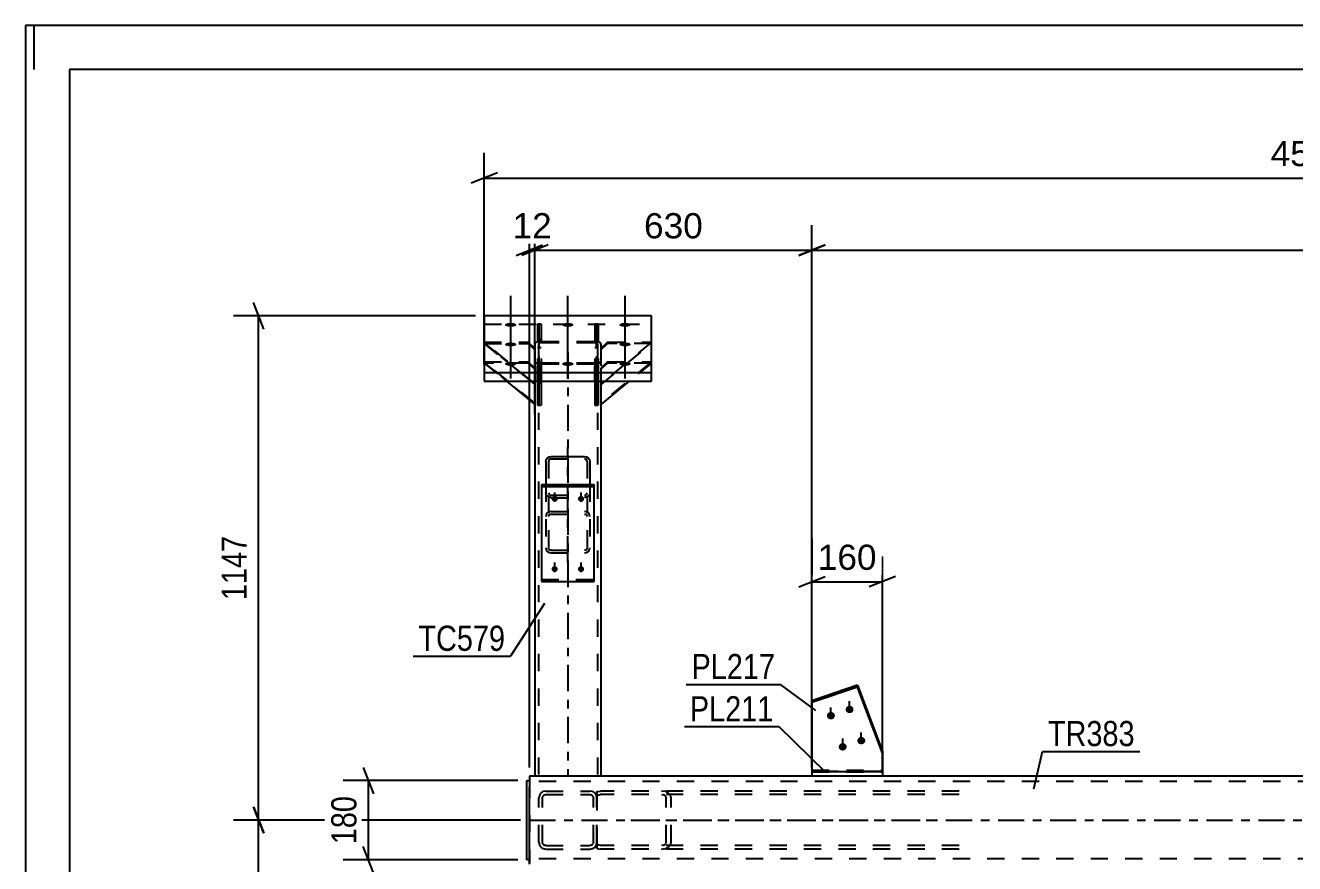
# Model space of a CAD drawing. Header units: millimetres. Extents: x 0 to 841, y 0 to 594.
# Drawn here: x 0 to 144.3, y 498.7 to 594 of the extents above; entities that cross this region are included whole.
import ezdxf

# ---------------------------------------------------------------- set-up
doc = ezdxf.new("R2010")
doc.units = ezdxf.units.MM
doc.linetypes.add('DXK_LINE_DOT2', pattern=[3.9198, 1.9599, -1.9599])
doc.linetypes.add('DXK_LINE_DOT3', pattern=[5.9187, 2.979, -0.9799, 0.9799, -0.9799])
doc.styles.add('Arial', font='ARIAL.TTF', dxfattribs={"height": 0.2})
doc.styles.add('Arial Narrow', font='ARIALN.TTF', dxfattribs={"height": 0.2})

# ---------------------------------------------------------------- blocks, each defined once
blk = doc.blocks.new('Unknown-717051872-1130')
at = {"color": 5, "linetype": 'Continuous'}
for p, q in [((841, 594), (0, 594)), ((0, 594), (0, 0)), ((1, 589), (1, 594)), ((836, 589), (5, 589)), ((5, 589), (5, 5))]:
    blk.add_line(p, q, dxfattribs=at)
blk = doc.blocks.new('Part-717051872-3065 - 3021')
at = {"color": 2, "linetype": 'Continuous'}
for p, q in [((71.16, 560.97), (52.16, 560.97)), ((52.16, 560.97), (52.16, 553.53)), ((71.16, 553.53), (71.16, 560.97)), ((71.16, 554.47), (52.16, 554.47)), ((52.16, 553.53), (71.16, 553.53))]:
    blk.add_line(p, q, dxfattribs=at)
at = {"color": 7, "linetype": 'DXK_LINE_DOT2'}
blk.add_line((52.16, 560.03), (71.16, 560.03), dxfattribs=at)
at = {"color": 7, "linetype": 'DXK_LINE_DOT3'}
blk.add_line((61.66, 554), (61.66, 560.5), dxfattribs=at)
blk = doc.blocks.new('Part-717051872-3132 - 3021')
at = {"color": 7, "linetype": 'DXK_LINE_DOT3'}
blk.add_line((61.66, 532.94), (61.66, 546.05), dxfattribs=at)
at = {"color": 2, "linetype": 'Continuous'}
for p, q in [((59.16, 544.42), (59.2, 544.63)), ((59.16, 544.42), (59.16, 541.77)), ((59.2, 544.63), (59.33, 544.82)), ((59.33, 544.82), (59.53, 544.94)), ((59.53, 544.94), (59.76, 544.98)), ((59.76, 544.98), (63.56, 544.98)), ((63.56, 544.98), (63.79, 544.94)), ((63.79, 544.94), (63.98, 544.82)), ((63.98, 544.82), (64.11, 544.63)), ((64.11, 544.63), (64.16, 544.42)), ((64.16, 544.42), (64.16, 541.77))]:
    blk.add_line(p, q, dxfattribs=at)
at = {"color": 7, "linetype": 'DXK_LINE_DOT2'}
for p, q in [((59.48, 544.52), (59.46, 544.42)), ((59.46, 544.42), (59.46, 534.58)), ((59.54, 544.62), (59.48, 544.52)), ((59.64, 544.68), (59.54, 544.62)), ((59.76, 544.7), (59.64, 544.68)), ((59.76, 544.7), (63.56, 544.7)), ((63.67, 544.68), (63.56, 544.7)), ((63.77, 544.62), (63.67, 544.68)), ((63.83, 544.52), (63.77, 544.62)), ((63.86, 544.42), (63.83, 544.52)), ((63.86, 544.42), (63.86, 534.58)), ((59.16, 541.77), (59.16, 534.58)), ((64.16, 541.77), (64.16, 534.58)), ((59.2, 540.63), (59.16, 540.85)), ((59.33, 540.45), (59.2, 540.63)), ((59.53, 540.33), (59.33, 540.45)), ((59.46, 540.85), (59.48, 540.74)), ((59.48, 540.74), (59.54, 540.65)), ((59.76, 540.28), (59.53, 540.33)), ((59.54, 540.65), (59.64, 540.59)), ((59.64, 540.59), (59.76, 540.56)), ((59.76, 540.56), (63.56, 540.56)), ((59.76, 540.28), (63.56, 540.28)), ((63.56, 540.56), (63.67, 540.59)), ((63.79, 540.33), (63.56, 540.28)), ((63.67, 540.59), (63.77, 540.65)), ((63.77, 540.65), (63.83, 540.74)), ((63.98, 540.45), (63.79, 540.33)), ((63.83, 540.74), (63.86, 540.85)), ((64.11, 540.63), (63.98, 540.45)), ((64.16, 540.85), (64.11, 540.63)), ((59.2, 538.37), (59.16, 538.15)), ((59.33, 538.55), (59.2, 538.37)), ((59.53, 538.67), (59.33, 538.55)), ((59.46, 538.15), (59.48, 538.26)), ((59.48, 538.26), (59.54, 538.35)), ((59.76, 538.72), (59.53, 538.67)), ((59.54, 538.35), (59.64, 538.41)), ((59.64, 538.41), (59.76, 538.43)), ((59.76, 538.72), (63.56, 538.72)), ((59.76, 538.43), (63.56, 538.43)), ((63.79, 538.67), (63.56, 538.72)), ((63.56, 538.43), (63.67, 538.41)), ((63.67, 538.41), (63.77, 538.35)), ((63.77, 538.35), (63.83, 538.26)), ((63.98, 538.55), (63.79, 538.67)), ((63.83, 538.26), (63.86, 538.15)), ((64.11, 538.37), (63.98, 538.55)), ((64.16, 538.15), (64.11, 538.37)), ((59.16, 534.58), (59.2, 534.37)), ((59.2, 534.37), (59.33, 534.18)), ((59.33, 534.18), (59.53, 534.06)), ((59.48, 534.47), (59.46, 534.58)), ((59.54, 534.38), (59.48, 534.47)), ((59.53, 534.06), (59.76, 534.02)), ((59.64, 534.32), (59.54, 534.38)), ((59.76, 534.3), (59.64, 534.32)), ((59.76, 534.3), (63.56, 534.3)), ((59.76, 534.02), (63.56, 534.02)), ((63.67, 534.32), (63.56, 534.3)), ((63.56, 534.02), (63.79, 534.06)), ((63.77, 534.38), (63.67, 534.32)), ((63.83, 534.47), (63.77, 534.38)), ((63.79, 534.06), (63.98, 534.18)), ((63.86, 534.58), (63.83, 534.47)), ((63.98, 534.18), (64.11, 534.37)), ((64.11, 534.37), (64.16, 534.58))]:
    blk.add_line(p, q, dxfattribs=at)
blk = doc.blocks.new('Part-717051872-3057 - 3021')
at = {"color": 7, "linetype": 'DXK_LINE_DOT2'}
for p, q in [((64.94, 506.86), (65.37, 506.92)), ((64.96, 506.39), (64.94, 506.86)), ((64.94, 506.86), (64.96, 506.69)), ((64.96, 506.69), (64.96, 500.56)), ((64.96, 506.39), (64.98, 506.41)), ((64.98, 506.41), (65.16, 506.49)), ((65.16, 506.49), (65.37, 506.52)), ((106.13, 506.92), (65.37, 506.92)), ((106.13, 506.52), (65.37, 506.52)), ((72.71, 506.86), (72.29, 506.92)), ((72.29, 506.52), (72.5, 506.49)), ((73.39, 506.12), (73.31, 506.43)), ((72.8, 506.28), (72.84, 506.12)), ((72.84, 501.12), (72.84, 506.12)), ((73.39, 501.12), (73.39, 506.12)), ((64.96, 500.86), (64.94, 500.39)), ((64.98, 500.84), (64.96, 500.86)), ((65.16, 500.76), (64.98, 500.84)), ((65.37, 500.72), (65.16, 500.76)), ((106.13, 500.72), (65.37, 500.72)), ((72.5, 500.76), (72.29, 500.72)), ((72.84, 501.12), (72.8, 500.97)), ((73.31, 500.82), (73.39, 501.12)), ((64.94, 500.39), (64.96, 500.56)), ((64.94, 500.39), (65.37, 500.32)), ((106.13, 500.32), (65.37, 500.32)), ((72.29, 500.32), (72.71, 500.39))]:
    blk.add_line(p, q, dxfattribs=at)
at = {"color": 7, "linetype": 'DXK_LINE_DOT3'}
blk.add_line((68.83, 503.62), (102.67, 503.62), dxfattribs=at)
at = {"color": 7, "linetype": 'DXK_LINE_DOT2'}
for centre, radius, start, end in [((72.37, 506.01), 0.505, 32.6711, 75.6111), ((72.46, 505.89), 1.01, 32.6711, 75.6111), ((72.37, 501.24), 0.505, 284.3889, 327.3289), ((72.46, 501.36), 1.01, 284.3889, 327.3289)]:
    blk.add_arc(centre, radius, start, end, dxfattribs=at)
blk = doc.blocks.new('Part-717051872-3124 - 3021')
at = {"color": 7, "linetype": 'DXK_LINE_DOT3'}
for p, q in [((64.91, 550.8), (64.91, 555.5)), ((64.91, 555.5), (64.91, 553.53))]:
    blk.add_line(p, q, dxfattribs=at)
at = {"color": 7, "linetype": 'DXK_LINE_DOT2'}
for p, q in [((64.71, 553.53), (64.71, 555.24)), ((64.71, 555.24), (65.11, 555.24)), ((64.71, 554.79), (65.11, 554.79)), ((65.11, 555.24), (65.11, 553.53))]:
    blk.add_line(p, q, dxfattribs=at)
at = {"color": 2, "linetype": 'Continuous'}
for p, q in [((64.71, 553.53), (65.11, 553.53)), ((64.71, 553.53), (64.71, 550.8)), ((65.11, 553.53), (65.11, 550.8)), ((64.71, 550.8), (65.11, 550.8))]:
    blk.add_line(p, q, dxfattribs=at)
blk = doc.blocks.new('Part-717051872-3049 - 3021')
at = {"color": 2, "linetype": 'Continuous'}
for p, q in [((56.98, 499.12), (56.98, 508.12)), ((56.98, 508.12), (57.28, 508.12)), ((57.28, 499.12), (56.98, 499.12))]:
    blk.add_line(p, q, dxfattribs=at)
at = {"color": 7, "linetype": 'DXK_LINE_DOT2'}
blk.add_line((57.28, 508.12), (57.28, 499.12), dxfattribs=at)
blk = doc.blocks.new('Part-717051872-3131 - 3021')
at = {"color": 2, "linetype": 'Continuous'}
for p, q in [((97.41, 509.12), (89.39, 509.12)), ((89.39, 509.12), (89.39, 508.62)), ((97.41, 508.62), (89.39, 508.62)), ((97.41, 509.12), (97.41, 508.62))]:
    blk.add_line(p, q, dxfattribs=at)
blk = doc.blocks.new('Part-717051872-3050 - 3021')
at = {"color": 7, "linetype": 'DXK_LINE_DOT2'}
for p, q in [((64.71, 560.03), (64.71, 553.36)), ((65.11, 560.03), (64.71, 560.03)), ((65.11, 560.03), (65.11, 553.36)), ((64.71, 558.32), (65.11, 558.32)), ((64.71, 557.36), (65.11, 557.36)), ((64.71, 553.36), (65.11, 553.36))]:
    blk.add_line(p, q, dxfattribs=at)
at = {"color": 7, "linetype": 'DXK_LINE_DOT3'}
for p, q in [((64.91, 558.06), (64.91, 560.03)), ((64.91, 553.36), (64.91, 558.06))]:
    blk.add_line(p, q, dxfattribs=at)
blk = doc.blocks.new('Part-717051872-3177 - 3021')
at = {"color": 2, "linetype": 'Continuous'}
for p, q in [((57.28, 508.62), (57.28, 507.42)), ((57.91, 508.62), (57.28, 508.62)), ((89.39, 508.62), (65.41, 508.62)), ((224.96, 508.62), (97.41, 508.62)), ((57.28, 499.82), (57.28, 507.42)), ((57.28, 498.62), (57.28, 499.82))]:
    blk.add_line(p, q, dxfattribs=at)
at = {"color": 7, "linetype": 'DXK_LINE_DOT2'}
for p, q in [((57.28, 508.62), (57.28, 508.27)), ((224.96, 508.02), (57.28, 508.02)), ((65.41, 508.62), (57.91, 508.62)), ((97.41, 508.62), (89.39, 508.62)), ((57.28, 499.82), (57.28, 498.72)), ((224.96, 499.22), (57.28, 499.22))]:
    blk.add_line(p, q, dxfattribs=at)
at = {"color": 7, "linetype": 'DXK_LINE_DOT3'}
blk.add_line((57.28, 503.62), (224.96, 503.62), dxfattribs=at)
blk = doc.blocks.new('Part-717051872-3081 - 3021')
at = {"color": 7, "linetype": 'DXK_LINE_DOT2'}
for p, q in [((57.97, 557.89), (57.91, 557.79)), ((57.91, 557.79), (57.91, 550.9)), ((58.14, 557.98), (57.97, 557.89)), ((58.4, 558.04), (58.14, 557.98)), ((58.31, 557.79), (58.34, 557.84)), ((58.31, 557.79), (58.31, 508.62)), ((58.34, 557.84), (58.42, 557.89)), ((58.71, 558.06), (58.4, 558.04)), ((58.42, 557.89), (58.55, 557.92)), ((58.55, 557.92), (58.71, 557.93)), ((58.71, 558.06), (64.61, 558.06)), ((58.71, 557.93), (64.61, 557.93)), ((64.91, 558.04), (64.61, 558.06)), ((64.61, 557.93), (64.76, 557.92)), ((64.76, 557.92), (64.89, 557.89)), ((64.89, 557.89), (64.98, 557.84)), ((65.17, 557.98), (64.91, 558.04)), ((64.98, 557.84), (65.01, 557.79)), ((65.01, 557.79), (65.01, 508.62)), ((65.35, 557.89), (65.17, 557.98)), ((65.41, 557.79), (65.35, 557.89)), ((65.41, 557.79), (65.41, 550.9)), ((57.91, 555.77), (57.97, 555.67)), ((57.97, 555.67), (58.14, 555.58)), ((58.14, 555.58), (58.4, 555.52)), ((58.34, 555.72), (58.31, 555.77)), ((58.42, 555.67), (58.34, 555.72)), ((58.4, 555.52), (58.71, 555.5)), ((58.55, 555.64), (58.42, 555.67)), ((58.71, 555.63), (58.55, 555.64)), ((58.71, 555.63), (64.61, 555.63)), ((58.71, 555.5), (64.61, 555.5)), ((64.76, 555.64), (64.61, 555.63)), ((64.61, 555.5), (64.91, 555.52)), ((64.89, 555.67), (64.76, 555.64)), ((64.98, 555.72), (64.89, 555.67)), ((64.91, 555.52), (65.17, 555.58)), ((65.01, 555.77), (64.98, 555.72)), ((65.17, 555.58), (65.35, 555.67)), ((65.35, 555.67), (65.41, 555.77))]:
    blk.add_line(p, q, dxfattribs=at)
at = {"color": 7, "linetype": 'DXK_LINE_DOT3'}
blk.add_line((61.66, 556.78), (61.66, 508.62), dxfattribs=at)
at = {"color": 2, "linetype": 'Continuous'}
for p, q in [((57.91, 550.9), (57.91, 508.62)), ((65.41, 550.9), (65.41, 508.62)), ((64.91, 508.62), (57.91, 508.62)), ((65.41, 508.62), (64.91, 508.62))]:
    blk.add_line(p, q, dxfattribs=at)
blk = doc.blocks.new('Part-717051872-3090 - 3021')
at = {"color": 7, "linetype": 'DXK_LINE_DOT2'}
for p, q in [((58.42, 506.43), (58.36, 506.12)), ((59.16, 506.92), (58.85, 506.86)), ((59, 506.49), (59.16, 506.52)), ((59.16, 506.92), (64.16, 506.92)), ((59.16, 506.52), (64.16, 506.52)), ((64.46, 506.86), (64.16, 506.92)), ((64.16, 506.52), (64.31, 506.49)), ((64.96, 506.12), (64.9, 506.43)), ((58.36, 501.12), (58.36, 506.12)), ((58.76, 506.12), (58.79, 506.28)), ((58.76, 501.12), (58.76, 506.12)), ((64.53, 506.28), (64.56, 506.12)), ((64.56, 501.12), (64.56, 506.12)), ((64.96, 501.12), (64.96, 506.12)), ((58.36, 501.12), (58.42, 500.82)), ((58.79, 500.97), (58.76, 501.12)), ((59.16, 500.72), (59, 500.76)), ((59.16, 500.72), (64.16, 500.72)), ((64.31, 500.76), (64.16, 500.72)), ((64.56, 501.12), (64.53, 500.97)), ((64.9, 500.82), (64.96, 501.12)), ((58.85, 500.39), (59.16, 500.32)), ((59.16, 500.32), (64.16, 500.32)), ((64.16, 500.32), (64.46, 500.39))]:
    blk.add_line(p, q, dxfattribs=at)
at = {"color": 7, "linetype": 'DXK_LINE_DOT3'}
blk.add_line((61.66, 503.62), (61.66, 503.62), dxfattribs=at)
at = {"color": 7, "linetype": 'DXK_LINE_DOT2'}
for centre, radius, start, end in [((59.16, 506.12), 0.8, 112.5, 157.5), ((59.16, 506.12), 0.4, 112.5, 157.5), ((64.16, 506.12), 0.4, 22.5, 67.5), ((64.16, 506.12), 0.8, 22.5, 67.5), ((59.16, 501.12), 0.8, 202.5, 247.5), ((59.16, 501.12), 0.4, 202.5, 247.5), ((64.16, 501.12), 0.4, 292.5, 337.5), ((64.16, 501.12), 0.8, 292.5, 337.5)]:
    blk.add_arc(centre, radius, start, end, dxfattribs=at)
blk = doc.blocks.new('Bolt-717051872-3161 - 3021')
at = {"linetype": 'Continuous'}
for points in [[(93.67, 516.63), (93.76, 516.62), (93.85, 516.59), (93.94, 516.54), (94.01, 516.49), (94.06, 516.41), (94.1, 516.33), (94.12, 516.25), (94.12, 516.16), (94.1, 516.07), (94.06, 515.99), (94.01, 515.92), (93.94, 515.86), (93.85, 515.82), (93.76, 515.79), (93.67, 515.78), (93.58, 515.79), (93.49, 515.82), (93.41, 515.86), (93.34, 515.92), (93.28, 515.99), (93.24, 516.07), (93.22, 516.16), (93.22, 516.25), (93.24, 516.33), (93.28, 516.41), (93.34, 516.49), (93.41, 516.54), (93.49, 516.59), (93.58, 516.62)], [(91.55, 515.92), (91.64, 515.91), (91.73, 515.88), (91.82, 515.84), (91.89, 515.78), (91.94, 515.71), (91.98, 515.63), (92, 515.54), (92, 515.45), (91.98, 515.37), (91.94, 515.28), (91.89, 515.21), (91.82, 515.15), (91.73, 515.11), (91.64, 515.08), (91.55, 515.07), (91.46, 515.08), (91.37, 515.11), (91.29, 515.15), (91.22, 515.21), (91.16, 515.28), (91.12, 515.37), (91.1, 515.45), (91.1, 515.54), (91.12, 515.63), (91.16, 515.71), (91.22, 515.78), (91.29, 515.84), (91.37, 515.88), (91.46, 515.91)], [(92.89, 512.38), (92.98, 512.37), (93.07, 512.34), (93.15, 512.3), (93.22, 512.24), (93.28, 512.16), (93.32, 512.08), (93.34, 512), (93.34, 511.91), (93.32, 511.82), (93.28, 511.74), (93.22, 511.67), (93.15, 511.61), (93.07, 511.57), (92.98, 511.54), (92.89, 511.53), (92.79, 511.54), (92.7, 511.57), (92.62, 511.61), (92.55, 511.67), (92.5, 511.74), (92.46, 511.82), (92.44, 511.91), (92.44, 512), (92.46, 512.08), (92.5, 512.16), (92.55, 512.24), (92.62, 512.3), (92.7, 512.34), (92.79, 512.37)], [(95.01, 513.08), (95.1, 513.07), (95.19, 513.05), (95.27, 513), (95.34, 512.94), (95.4, 512.87), (95.44, 512.79), (95.46, 512.7), (95.46, 512.62), (95.44, 512.53), (95.4, 512.45), (95.34, 512.38), (95.27, 512.32), (95.19, 512.27), (95.1, 512.25), (95.01, 512.24), (94.91, 512.25), (94.83, 512.27), (94.74, 512.32), (94.67, 512.38), (94.62, 512.45), (94.58, 512.53), (94.56, 512.62), (94.56, 512.7), (94.58, 512.79), (94.62, 512.87), (94.67, 512.94), (94.74, 513), (94.83, 513.05), (94.91, 513.07)]]:
    blk.add_hatch(color=1, dxfattribs=at).paths.add_polyline_path(points)
at = {"color": 1, "linetype": 'Continuous'}
for p, q in [((91.55, 515.15), (91.55, 516.44)), ((93.67, 515.86), (93.67, 517.14)), ((95.01, 512.32), (95.01, 513.6)), ((92.89, 511.61), (92.89, 512.89))]:
    blk.add_line(p, q, dxfattribs=at)
blk = doc.blocks.new('Part-717051872-3111 - 3021')
at = {"color": 7, "linetype": 'DXK_LINE_DOT2'}
for p, q in [((57.91, 553.26), (52.16, 557.96)), ((52.16, 557.96), (57.16, 557.96)), ((52.16, 557.96), (52.16, 557.82)), ((52.16, 557.82), (57.91, 553.12)), ((52.16, 557.82), (57.16, 557.82)), ((57.16, 557.96), (57.91, 557.26)), ((57.16, 557.96), (57.16, 557.82)), ((57.16, 557.82), (57.91, 557.12)), ((57.91, 557.26), (57.91, 553.12))]:
    blk.add_line(p, q, dxfattribs=at)
at = {"color": 7, "linetype": 'DXK_LINE_DOT3'}
for p, q in [((57.91, 553.19), (52.16, 557.89)), ((57.91, 557.89), (57.91, 553.19))]:
    blk.add_line(p, q, dxfattribs=at)
blk = doc.blocks.new('Part-717051872-3114 - 3021')
at = {"color": 7, "linetype": 'DXK_LINE_DOT2'}
for p, q in [((57.91, 551.04), (52.16, 555.74)), ((52.16, 555.74), (57.16, 555.74)), ((52.16, 555.74), (52.16, 555.6)), ((52.16, 555.6), (54.69, 553.53)), ((57.16, 555.6), (52.16, 555.6)), ((57.16, 555.74), (57.91, 555.03)), ((57.16, 555.74), (57.16, 555.6)), ((57.16, 555.6), (57.91, 554.9)), ((57.91, 555.03), (57.91, 553.53))]:
    blk.add_line(p, q, dxfattribs=at)
at = {"color": 7, "linetype": 'DXK_LINE_DOT3'}
for p, q in [((57.91, 550.97), (52.16, 555.67)), ((57.91, 555.67), (57.91, 550.97))]:
    blk.add_line(p, q, dxfattribs=at)
at = {"color": 2, "linetype": 'Continuous'}
for p in [(54.69, 553.53), (57.91, 553.53)]:
    blk.add_line(p, (57.91, 550.9), dxfattribs=at)
blk = doc.blocks.new('Part-717051872-3117 - 3021')
at = {"color": 7, "linetype": 'DXK_LINE_DOT2'}
for p, q in [((66.16, 557.96), (65.41, 557.26)), ((71.16, 557.96), (65.41, 553.26)), ((65.41, 557.12), (66.16, 557.82)), ((65.41, 553.12), (71.16, 557.82)), ((65.41, 557.26), (65.41, 553.12)), ((66.16, 557.82), (66.16, 557.96)), ((66.16, 557.96), (71.16, 557.96)), ((71.16, 557.82), (66.16, 557.82)), ((71.16, 557.82), (71.16, 557.96))]:
    blk.add_line(p, q, dxfattribs=at)
blk = doc.blocks.new('Bolt-717051872-3184 - 3021')
at = {"linetype": 'Continuous'}
for points in [[(60.16, 540.48), (60.23, 540.48), (60.3, 540.46), (60.36, 540.42), (60.42, 540.38), (60.46, 540.32), (60.49, 540.26), (60.5, 540.19), (60.5, 540.12), (60.49, 540.05), (60.46, 539.99), (60.42, 539.94), (60.36, 539.89), (60.3, 539.86), (60.23, 539.83), (60.16, 539.83), (60.08, 539.83), (60.01, 539.86), (59.95, 539.89), (59.9, 539.94), (59.85, 539.99), (59.82, 540.05), (59.81, 540.12), (59.81, 540.19), (59.82, 540.26), (59.85, 540.32), (59.9, 540.38), (59.95, 540.42), (60.01, 540.46), (60.08, 540.48)], [(63.16, 540.48), (63.23, 540.48), (63.3, 540.46), (63.36, 540.42), (63.42, 540.38), (63.46, 540.32), (63.49, 540.26), (63.5, 540.19), (63.5, 540.12), (63.49, 540.05), (63.46, 539.99), (63.42, 539.94), (63.36, 539.89), (63.3, 539.86), (63.23, 539.83), (63.16, 539.83), (63.08, 539.83), (63.01, 539.86), (62.95, 539.89), (62.9, 539.94), (62.85, 539.99), (62.82, 540.05), (62.81, 540.12), (62.81, 540.19), (62.82, 540.26), (62.85, 540.32), (62.9, 540.38), (62.95, 540.42), (63.01, 540.46), (63.08, 540.48)], [(60.16, 532.5), (60.23, 532.49), (60.3, 532.47), (60.36, 532.44), (60.42, 532.39), (60.46, 532.33), (60.49, 532.27), (60.5, 532.2), (60.5, 532.13), (60.49, 532.07), (60.46, 532), (60.42, 531.95), (60.36, 531.9), (60.3, 531.87), (60.23, 531.85), (60.16, 531.84), (60.08, 531.85), (60.01, 531.87), (59.95, 531.9), (59.9, 531.95), (59.85, 532), (59.82, 532.07), (59.81, 532.13), (59.81, 532.2), (59.82, 532.27), (59.85, 532.33), (59.9, 532.39), (59.95, 532.44), (60.01, 532.47), (60.08, 532.49)], [(63.16, 532.5), (63.23, 532.49), (63.3, 532.47), (63.36, 532.44), (63.42, 532.39), (63.46, 532.33), (63.49, 532.27), (63.5, 532.2), (63.5, 532.13), (63.49, 532.07), (63.46, 532), (63.42, 531.95), (63.36, 531.9), (63.3, 531.87), (63.23, 531.85), (63.16, 531.84), (63.08, 531.85), (63.01, 531.87), (62.95, 531.9), (62.9, 531.95), (62.85, 532), (62.82, 532.07), (62.81, 532.13), (62.81, 532.2), (62.82, 532.27), (62.85, 532.33), (62.9, 532.39), (62.95, 532.44), (63.01, 532.47), (63.08, 532.49)]]:
    blk.add_hatch(color=1, dxfattribs=at).paths.add_polyline_path(points)
at = {"color": 1, "linetype": 'Continuous'}
for p, q in [((60.16, 539.81), (60.16, 540.89)), ((63.16, 539.81), (63.16, 540.89)), ((60.16, 531.83), (60.16, 532.91)), ((63.16, 531.83), (63.16, 532.91))]:
    blk.add_line(p, q, dxfattribs=at)
blk = doc.blocks.new('Part-717051872-3120 - 3021')
at = {"color": 7, "linetype": 'DXK_LINE_DOT2'}
for p, q in [((66.16, 555.74), (65.41, 555.03)), ((71.16, 555.74), (65.41, 551.04)), ((65.41, 554.9), (66.16, 555.6)), ((66.16, 555.6), (66.16, 555.74)), ((66.16, 555.74), (71.16, 555.74)), ((71.16, 555.6), (66.16, 555.6)), ((71.16, 555.6), (68.62, 553.53)), ((71.16, 555.6), (71.16, 555.74)), ((65.41, 555.03), (65.41, 553.53))]:
    blk.add_line(p, q, dxfattribs=at)
at = {"color": 2, "linetype": 'Continuous'}
for p in [(65.41, 553.53), (68.62, 553.53)]:
    blk.add_line(p, (65.41, 550.9), dxfattribs=at)
blk = doc.blocks.new('Part-717051872-3123 - 3021')
at = {"color": 7, "linetype": 'DXK_LINE_DOT3'}
for p, q in [((58.41, 550.8), (58.41, 555.5)), ((58.41, 555.5), (58.41, 553.53))]:
    blk.add_line(p, q, dxfattribs=at)
at = {"color": 7, "linetype": 'DXK_LINE_DOT2'}
for p, q in [((58.21, 553.53), (58.21, 555.24)), ((58.21, 555.24), (58.61, 555.24)), ((58.21, 554.79), (58.61, 554.79)), ((58.61, 555.24), (58.61, 553.53))]:
    blk.add_line(p, q, dxfattribs=at)
at = {"color": 2, "linetype": 'Continuous'}
for p, q in [((58.21, 553.53), (58.61, 553.53)), ((58.21, 553.53), (58.21, 550.8)), ((58.61, 553.53), (58.61, 550.8)), ((58.21, 550.8), (58.61, 550.8))]:
    blk.add_line(p, q, dxfattribs=at)
blk = doc.blocks.new('Part-717051872-3125 - 3021')
at = {"color": 7, "linetype": 'DXK_LINE_DOT2'}
for p, q in [((58.21, 560.03), (58.21, 553.36)), ((58.61, 560.03), (58.21, 560.03)), ((58.61, 560.03), (58.61, 553.36)), ((58.21, 558.32), (58.61, 558.32)), ((58.21, 557.36), (58.61, 557.36)), ((58.21, 553.36), (58.61, 553.36))]:
    blk.add_line(p, q, dxfattribs=at)
at = {"color": 7, "linetype": 'DXK_LINE_DOT3'}
for p, q in [((58.41, 558.06), (58.41, 560.03)), ((58.41, 553.36), (58.41, 558.06))]:
    blk.add_line(p, q, dxfattribs=at)
blk = doc.blocks.new('Bolt-717051872-3133 - 3021')
at = {"linetype": 'Continuous'}
for points in [[(55.16, 559.72), (55.02, 559.73), (54.89, 559.74), (54.77, 559.76), (54.67, 559.79), (54.59, 559.83), (54.54, 559.87), (54.51, 559.92), (54.51, 559.97), (54.54, 560.01), (54.59, 560.05), (54.67, 560.09), (54.77, 560.12), (54.89, 560.15), (55.02, 560.16), (55.16, 560.17), (55.29, 560.16), (55.42, 560.15), (55.54, 560.12), (55.64, 560.09), (55.72, 560.05), (55.77, 560.01), (55.8, 559.97), (55.8, 559.92), (55.77, 559.87), (55.72, 559.83), (55.64, 559.79), (55.54, 559.76), (55.42, 559.74), (55.29, 559.73)], [(61.66, 559.72), (61.52, 559.73), (61.39, 559.74), (61.27, 559.76), (61.17, 559.79), (61.09, 559.83), (61.04, 559.87), (61.01, 559.92), (61.01, 559.97), (61.04, 560.01), (61.09, 560.05), (61.17, 560.09), (61.27, 560.12), (61.39, 560.15), (61.52, 560.16), (61.66, 560.17), (61.79, 560.16), (61.92, 560.15), (62.04, 560.12), (62.14, 560.09), (62.22, 560.05), (62.27, 560.01), (62.3, 559.97), (62.3, 559.92), (62.27, 559.87), (62.22, 559.83), (62.14, 559.79), (62.04, 559.76), (61.92, 559.74), (61.79, 559.73)], [(68.16, 559.72), (68.02, 559.73), (67.89, 559.74), (67.77, 559.76), (67.67, 559.79), (67.59, 559.83), (67.54, 559.87), (67.51, 559.92), (67.51, 559.97), (67.54, 560.01), (67.59, 560.05), (67.67, 560.09), (67.77, 560.12), (67.89, 560.15), (68.02, 560.16), (68.16, 560.17), (68.29, 560.16), (68.42, 560.15), (68.54, 560.12), (68.64, 560.09), (68.72, 560.05), (68.77, 560.01), (68.8, 559.97), (68.8, 559.92), (68.77, 559.87), (68.72, 559.83), (68.64, 559.79), (68.54, 559.76), (68.42, 559.74), (68.29, 559.73)], [(55.16, 557.5), (55.02, 557.5), (54.89, 557.52), (54.77, 557.54), (54.67, 557.57), (54.59, 557.61), (54.54, 557.65), (54.51, 557.7), (54.51, 557.74), (54.54, 557.79), (54.59, 557.83), (54.67, 557.87), (54.77, 557.9), (54.89, 557.92), (55.02, 557.94), (55.16, 557.94), (55.29, 557.94), (55.42, 557.92), (55.54, 557.9), (55.64, 557.87), (55.72, 557.83), (55.77, 557.79), (55.8, 557.74), (55.8, 557.7), (55.77, 557.65), (55.72, 557.61), (55.64, 557.57), (55.54, 557.54), (55.42, 557.52), (55.29, 557.5)], [(68.16, 557.5), (68.02, 557.5), (67.89, 557.52), (67.77, 557.54), (67.67, 557.57), (67.59, 557.61), (67.54, 557.65), (67.51, 557.7), (67.51, 557.74), (67.54, 557.79), (67.59, 557.83), (67.67, 557.87), (67.77, 557.9), (67.89, 557.92), (68.02, 557.94), (68.16, 557.94), (68.29, 557.94), (68.42, 557.92), (68.54, 557.9), (68.64, 557.87), (68.72, 557.83), (68.77, 557.79), (68.8, 557.74), (68.8, 557.7), (68.77, 557.65), (68.72, 557.61), (68.64, 557.57), (68.54, 557.54), (68.42, 557.52), (68.29, 557.5)], [(55.16, 555.27), (55.02, 555.28), (54.89, 555.29), (54.77, 555.32), (54.67, 555.35), (54.59, 555.39), (54.54, 555.43), (54.51, 555.47), (54.51, 555.52), (54.54, 555.57), (54.59, 555.61), (54.67, 555.65), (54.77, 555.68), (54.89, 555.7), (55.02, 555.71), (55.16, 555.72), (55.29, 555.71), (55.42, 555.7), (55.54, 555.68), (55.64, 555.65), (55.72, 555.61), (55.77, 555.57), (55.8, 555.52), (55.8, 555.47), (55.77, 555.43), (55.72, 555.39), (55.64, 555.35), (55.54, 555.32), (55.42, 555.29), (55.29, 555.28)], [(61.66, 555.27), (61.52, 555.28), (61.39, 555.29), (61.27, 555.32), (61.17, 555.35), (61.09, 555.39), (61.04, 555.43), (61.01, 555.47), (61.01, 555.52), (61.04, 555.57), (61.09, 555.61), (61.17, 555.65), (61.27, 555.68), (61.39, 555.7), (61.52, 555.71), (61.66, 555.72), (61.79, 555.71), (61.92, 555.7), (62.04, 555.68), (62.14, 555.65), (62.22, 555.61), (62.27, 555.57), (62.3, 555.52), (62.3, 555.47), (62.27, 555.43), (62.22, 555.39), (62.14, 555.35), (62.04, 555.32), (61.92, 555.29), (61.79, 555.28)], [(68.16, 555.27), (68.02, 555.28), (67.89, 555.29), (67.77, 555.32), (67.67, 555.35), (67.59, 555.39), (67.54, 555.43), (67.51, 555.47), (67.51, 555.52), (67.54, 555.57), (67.59, 555.61), (67.67, 555.65), (67.77, 555.68), (67.89, 555.7), (68.02, 555.71), (68.16, 555.72), (68.29, 555.71), (68.42, 555.7), (68.54, 555.68), (68.64, 555.65), (68.72, 555.61), (68.77, 555.57), (68.8, 555.52), (68.8, 555.47), (68.77, 555.43), (68.72, 555.39), (68.64, 555.35), (68.54, 555.32), (68.42, 555.29), (68.29, 555.28)]]:
    blk.add_hatch(color=1, dxfattribs=at).paths.add_polyline_path(points)
at = {"color": 1, "linetype": 'Continuous'}
for p, q in [((55.16, 558.3), (55.16, 563.23)), ((61.66, 558.3), (61.66, 563.23)), ((68.16, 558.3), (68.16, 563.23)), ((55.16, 556.08), (55.16, 561.01)), ((68.16, 556.08), (68.16, 561.01)), ((55.16, 553.85), (55.16, 558.79)), ((61.66, 553.85), (61.66, 558.79)), ((68.16, 553.85), (68.16, 558.79))]:
    blk.add_line(p, q, dxfattribs=at)
blk = doc.blocks.new('Part-717051872-3167 - 3021')
at = {"color": 2, "linetype": 'Continuous'}
for p, q in [((94.57, 518.95), (89.39, 517.18)), ((94.57, 518.74), (89.39, 516.98)), ((94.57, 518.74), (94.57, 518.95)), ((94.57, 518.95), (97.41, 511.42)), ((97.41, 511.22), (94.57, 518.74)), ((89.39, 517.18), (89.39, 509.12)), ((97.41, 511.42), (97.41, 509.12))]:
    blk.add_line(p, q, dxfattribs=at)
at = {"color": 7, "linetype": 'DXK_LINE_DOT3'}
for p, q in [((94.57, 518.85), (89.39, 517.08)), ((97.41, 511.32), (94.57, 518.85)), ((97.41, 509.2), (97.41, 511.32)), ((89.39, 509.2), (97.41, 509.2))]:
    blk.add_line(p, q, dxfattribs=at)
at = {"color": 7, "linetype": 'DXK_LINE_DOT2'}
for p, q in [((89.39, 509.3), (97.41, 509.3)), ((89.39, 509.12), (89.39, 509.1)), ((89.39, 509.1), (89.39, 509.12)), ((89.39, 509.1), (97.41, 509.1)), ((97.41, 509.1), (97.41, 509.12)), ((97.41, 509.12), (97.41, 509.1))]:
    blk.add_line(p, q, dxfattribs=at)
blk = doc.blocks.new('Part-717051872-3183 - 3021')
at = {"color": 2, "linetype": 'Continuous'}
for p, q in [((58.66, 541.77), (58.66, 530.76)), ((58.66, 541.77), (64.66, 541.77)), ((58.66, 541.56), (64.66, 541.56)), ((64.66, 530.76), (64.66, 541.77)), ((58.66, 530.76), (64.66, 530.76))]:
    blk.add_line(p, q, dxfattribs=at)
at = {"color": 7, "linetype": 'DXK_LINE_DOT2'}
blk.add_line((58.66, 530.97), (64.66, 530.97), dxfattribs=at)
blk = doc.blocks.new('StraightDimension-717051872-3187 - 3021')
at = {"color": 7, "linetype": 'Continuous'}
for p, q in [((27.11, 559.47), (25.91, 562.47)), ((51.16, 560.97), (23.66, 560.97)), ((26.51, 503.62), (26.51, 560.97)), ((25.91, 505.12), (27.11, 502.12)), ((56.28, 503.62), (23.66, 503.62))]:
    blk.add_line(p, q, dxfattribs=at)
at = {"color": 0}
blk.add_wipeout([(25.76, 536.55), (21.56, 536.55), (21.56, 528.04), (25.76, 528.04)], dxfattribs=at)
at = {"color": 3, "style": 'Arial Narrow'}
blk.add_text('1147', height=2.863, rotation=90.0002, dxfattribs=at).set_placement((25.16, 528.64))
blk = doc.blocks.new('StraightDimension-717051872-3193 - 3021')
at = {"color": 7, "linetype": 'Continuous'}
for p, q in [((27.11, 502.12), (25.91, 505.12)), ((56.28, 503.62), (23.66, 503.62)), ((26.51, 448.73), (26.51, 503.62)), ((25.91, 450.23), (27.11, 447.23)), ((51.16, 448.73), (23.66, 448.73))]:
    blk.add_line(p, q, dxfattribs=at)
at = {"color": 0}
blk.add_wipeout([(25.76, 480.44), (21.56, 480.44), (21.56, 471.92), (25.76, 471.92)], dxfattribs=at)
at = {"color": 3, "style": 'Arial Narrow'}
blk.add_text('1098', height=2.863, rotation=90.0002, dxfattribs=at).set_placement((25.16, 472.52))
blk = doc.blocks.new('StraightDimension-717051872-3200 - 3021')
at = {"color": 7, "linetype": 'Continuous'}
for p, q in [((38.38, 509.62), (39.58, 506.62)), ((55.98, 508.12), (36.13, 508.12)), ((38.98, 499.12), (38.98, 508.12)), ((39.58, 497.62), (38.38, 500.62)), ((55.98, 499.12), (36.13, 499.12))]:
    blk.add_line(p, q, dxfattribs=at)
at = {"color": 0}
blk.add_wipeout([(38.23, 506.97), (34.03, 506.97), (34.03, 500.28), (38.23, 500.28)], dxfattribs=at)
at = {"color": 3, "style": 'Arial Narrow'}
blk.add_text('180', height=2.863, rotation=90.0002, dxfattribs=at).set_placement((37.63, 500.88))
blk = doc.blocks.new('StraightDimension-717051872-3325 - 3021')
at = {"color": 7, "linetype": 'Continuous'}
for p, q in [((89.39, 509.62), (89.39, 533.58)), ((97.41, 509.62), (97.41, 533.58)), ((87.89, 530.13), (90.89, 531.33)), ((98.91, 531.33), (95.91, 530.13)), ((89.39, 530.73), (97.41, 530.73))]:
    blk.add_line(p, q, dxfattribs=at)
at = {"color": 0}
blk.add_wipeout([(97.33, 531.48), (97.33, 535.68), (89.46, 535.68), (89.46, 531.48)], dxfattribs=at)
at = {"color": 3, "style": 'Arial'}
blk.add_text('160', height=2.865, dxfattribs=at).set_placement((90.06, 532.08))
blk = doc.blocks.new('StraightDimension-717051872-3376 - 3021')
at = {"color": 7, "linetype": 'Continuous'}
for p, q in [((52.16, 555.47), (52.16, 579.49)), ((53.66, 577.24), (50.66, 576.04)), ((52.16, 576.64), (239.81, 576.64))]:
    blk.add_line(p, q, dxfattribs=at)
at = {"color": 0}
blk.add_wipeout([(151.03, 577.39), (151.03, 581.59), (140.93, 581.59), (140.93, 577.39)], dxfattribs=at)
at = {"color": 3, "style": 'Arial'}
blk.add_text('4591', height=2.865, dxfattribs=at).set_placement((141.53, 577.99))
blk = doc.blocks.new('StraightDimension-717051872-14651 - 3021')
at = {"color": 7, "linetype": 'Continuous'}
for p, q in [((89.39, 509.62), (89.39, 571.28)), ((90.89, 569.03), (87.89, 567.83)), ((89.39, 568.43), (238.56, 568.43))]:
    blk.add_line(p, q, dxfattribs=at)
blk = doc.blocks.new('StraightDimension-717051872-14652 - 3021')
at = {"color": 7, "linetype": 'Continuous'}
for p, q in [((57.91, 549.76), (57.91, 571.28)), ((89.39, 509.62), (89.39, 571.28)), ((59.41, 569.03), (56.41, 567.83)), ((57.91, 568.43), (89.39, 568.43)), ((87.89, 567.83), (90.89, 569.03))]:
    blk.add_line(p, q, dxfattribs=at)
at = {"color": 0}
blk.add_wipeout([(77.58, 569.18), (77.58, 573.38), (69.71, 573.38), (69.71, 569.18)], dxfattribs=at)
at = {"color": 3, "style": 'Arial'}
blk.add_text('630', height=2.865, dxfattribs=at).set_placement((70.31, 569.78))
blk = doc.blocks.new('StraightDimension-717051872-14653 - 3021')
at = {"color": 7, "linetype": 'Continuous'}
for p, q in [((57.28, 509.62), (57.28, 571.28)), ((57.91, 549.76), (57.91, 571.28)), ((55.78, 567.83), (58.78, 569.03)), ((59.41, 569.03), (56.41, 567.83)), ((57.28, 568.43), (57.91, 568.43))]:
    blk.add_line(p, q, dxfattribs=at)
at = {"color": 0}
blk.add_wipeout([(60.42, 569.18), (60.42, 573.38), (54.77, 573.38), (54.77, 569.18)], dxfattribs=at)
at = {"color": 3, "style": 'Arial'}
blk.add_text('12', height=2.865, dxfattribs=at).set_placement((55.37, 569.78))
blk = doc.blocks.new('Mark-717051872-3173 - 3021')
at = {"color": 0}
blk.add_wipeout([(126.08, 512.03), (126.08, 515.03), (116.22, 515.03), (116.22, 512.03)], dxfattribs=at)
blk.add_wipeout([(126.08, 512.03), (126.08, 515.03), (116.22, 515.03), (116.22, 512.03)], dxfattribs=at)
at = {"color": 30, "linetype": 'Continuous'}
for p, q in [((114.63, 507.18), (115.62, 511.43)), ((115.62, 511.43), (126.68, 511.43))]:
    blk.add_line(p, q, dxfattribs=at)
at = {"color": 3, "style": 'Arial Narrow'}
blk.add_text('TR383', height=2.863, dxfattribs=at).set_placement((116.22, 512.03))
blk = doc.blocks.new('Mark-717051872-3077 - 3021')
at = {"color": 0}
blk.add_wipeout([(54.54, 522.87), (54.54, 525.87), (44.67, 525.87), (44.67, 522.87)], dxfattribs=at)
blk.add_wipeout([(54.54, 522.87), (54.54, 525.87), (44.67, 525.87), (44.67, 522.87)], dxfattribs=at)
at = {"color": 30, "linetype": 'Continuous'}
for p in [(59.01, 528.27), (44.07, 522.27)]:
    blk.add_line(p, (55.14, 522.27), dxfattribs=at)
at = {"color": 3, "style": 'Arial Narrow'}
blk.add_text('TC579', height=2.863, dxfattribs=at).set_placement((44.67, 522.87))
blk = doc.blocks.new('Mark-717051872-3163 - 3021')
at = {"color": 0}
blk.add_wipeout([(85.21, 519.65), (85.21, 522.65), (75.71, 522.65), (75.71, 519.65)], dxfattribs=at)
blk.add_wipeout([(85.21, 519.65), (85.21, 522.65), (75.71, 522.65), (75.71, 519.65)], dxfattribs=at)
at = {"color": 30, "linetype": 'Continuous'}
for p in [(75.11, 519.05), (89.83, 516.07)]:
    blk.add_line(p, (85.81, 519.05), dxfattribs=at)
at = {"color": 3, "style": 'Arial Narrow'}
blk.add_text('PL217', height=2.863, dxfattribs=at).set_placement((75.71, 519.65))
blk = doc.blocks.new('Mark-717051872-15227 - 3021')
at = {"color": 0}
blk.add_wipeout([(85.03, 514.85), (85.03, 517.85), (75.52, 517.85), (75.52, 514.85)], dxfattribs=at)
blk.add_wipeout([(85.03, 514.85), (85.03, 517.85), (75.52, 517.85), (75.52, 514.85)], dxfattribs=at)
at = {"color": 30, "linetype": 'Continuous'}
for p in [(74.92, 514.25), (91.01, 509.01)]:
    blk.add_line(p, (85.63, 514.25), dxfattribs=at)
at = {"color": 3, "style": 'Arial Narrow'}
blk.add_text('PL211', height=2.863, dxfattribs=at).set_placement((75.52, 514.85))

msp = doc.modelspace()

# ---------------------------------------------------------------- block references
for name in ['Unknown-717051872-1130', 'Bolt-717051872-3133 - 3021', 'Part-717051872-3065 - 3021', 'Part-717051872-3125 - 3021', 'Part-717051872-3050 - 3021', 'Part-717051872-3111 - 3021', 'Part-717051872-3081 - 3021', 'Part-717051872-3117 - 3021', 'Part-717051872-3114 - 3021', 'Part-717051872-3123 - 3021', 'Part-717051872-3124 - 3021', 'Part-717051872-3120 - 3021', 'Part-717051872-3132 - 3021', 'Part-717051872-3183 - 3021', 'Bolt-717051872-3184 - 3021', 'Part-717051872-3167 - 3021', 'Bolt-717051872-3161 - 3021', 'Part-717051872-3049 - 3021', 'Part-717051872-3177 - 3021', 'Part-717051872-3131 - 3021', 'Part-717051872-3090 - 3021', 'Part-717051872-3057 - 3021']:
    msp.add_blockref(name, (0, 0))

# ---------------------------------------------------------------- next in the draw order: block references
for name in ['StraightDimension-717051872-3187 - 3021', 'StraightDimension-717051872-3325 - 3021']:
    msp.add_blockref(name, (0, 0))

# ---------------------------------------------------------------- next in the draw order: block references
for name in ['StraightDimension-717051872-3376 - 3021', 'StraightDimension-717051872-3193 - 3021']:
    msp.add_blockref(name, (0, 0))

# ---------------------------------------------------------------- next in the draw order: block references
for name in ['StraightDimension-717051872-14651 - 3021', 'StraightDimension-717051872-3200 - 3021']:
    msp.add_blockref(name, (0, 0))

# ---------------------------------------------------------------- next in the draw order: block references
for name in ['StraightDimension-717051872-14652 - 3021', 'Mark-717051872-3173 - 3021']:
    msp.add_blockref(name, (0, 0))

# ---------------------------------------------------------------- next in the draw order: block references
for name in ['StraightDimension-717051872-14653 - 3021', 'Mark-717051872-3163 - 3021']:
    msp.add_blockref(name, (0, 0))

# ---------------------------------------------------------------- next in the draw order: block references
for name in ['Mark-717051872-3077 - 3021', 'Mark-717051872-15227 - 3021']:
    msp.add_blockref(name, (0, 0))

doc.saveas('drawing.dxf')
